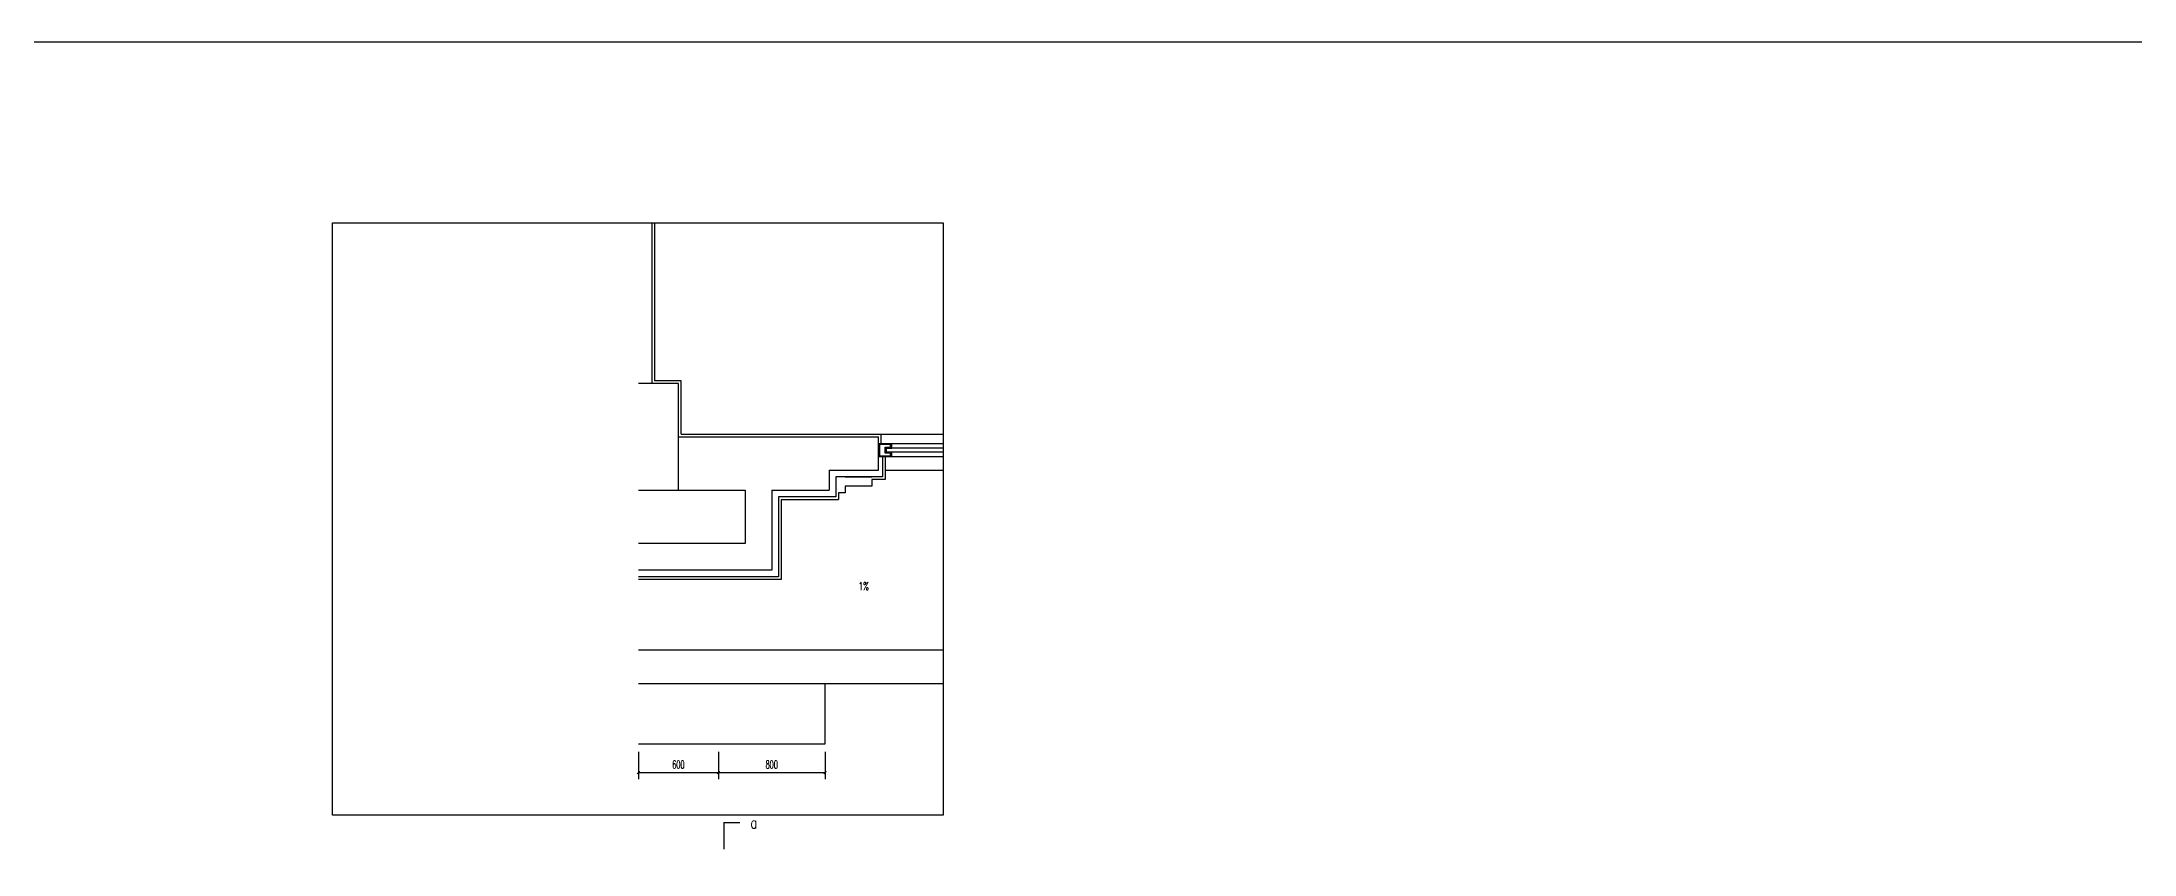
# Model space of a CAD drawing. Extents: x 0 to 125661, y -104936 to 8656.
# Drawn here: x 85262 to 100951, y -69360 to -63270 of the extents above; entities that cross this region are included whole.
import ezdxf

# ---------------------------------------------------------------- set-up
doc = ezdxf.new("R2010")
doc.units = 0
doc.header["$LTSCALE"] = 800
doc.header["$MEASUREMENT"] = 0
doc.layers.get('0').update_dxf_attribs({"linetype": 'CONTINUOUS'})
doc.layers.get('Defpoints').update_dxf_attribs({"color": 1, "linetype": 'CONTINUOUS'})
for name, color, linetype in [('A-墙线', 9, 'CONTINUOUS'), ('A-外包装修', 227, 'CONTINUOUS'), ('A-外窗', 145, 'CONTINUOUS'), ('COLUMN', 2, 'CONTINUOUS'), ('DIM_SYMB', 3, 'CONTINUOUS'), ('PUB_HATCH', 8, 'CONTINUOUS'), ('PUB_TEXT', 7, 'CONTINUOUS'), ('WINDOW', 145, 'CONTINUOUS'), ('屋面排水', 4, 'CONTINUOUS'), ('看线1', 7, 'CONTINUOUS'), ('装饰尺寸', 201, 'CONTINUOUS'), ('门窗', 4, 'CONTINUOUS'), ('面层', 123, 'CONTINUOUS')]:
    doc.layers.add(name, color=color, linetype=linetype)
doc.styles.add('_TCH_DIM', font='SIMPLEX', dxfattribs={"bigfont": 'GBCBIG'})
doc.styles.add('_TCH_LABEL', font='COMPLEX', dxfattribs={"bigfont": 'GBCBIG'})
doc.styles.add('DIM_FONT', font='SIMPLEX.shx', dxfattribs={"width": 0.6})
doc.dimstyles.new('DIMN20', dxfattribs={"dimscale": 0.2, "dimtxt": 300, "dimasz": 100, "dimexe": 250, "dimexo": 300, "dimgap": 150, "dimtad": 1, "dimdec": 0, "dimzin": 0, "dimdsep": 46, "dimtxsty": 'DIM_FONT', "dimblk": 'ARCHTICK', "dimcen": 0.09, "dimclrt": 7, "dimazin": 2, "dimtfac": 1, "dimtdec": 0, "dimtix": 1, "dimtmove": 2, "dimatfit": 3, "dimfxl": 0, "dimtolj": 1, "dimtzin": 0, "dimarcsym": 0})

# ---------------------------------------------------------------- blocks, each defined once
blk = doc.blocks.new('_ArchTick')
at = {"color": 0, "linetype": 'ByBlock', "const_width": 0.4}
blk.add_lwpolyline([(-0.5, -0.5), (0.5, 0.5)], dxfattribs=at)
blk = doc.blocks.new('*D897')
at = {"layer": 'Defpoints', "color": 0}
for p in [(90335, -68532), (91135, -68532), (91135, -68749)]:
    blk.add_point(p, dxfattribs=at)
at = {"layer": '装饰尺寸', "color": 0, "lineweight": -2}
for p, q in [((90335, -68592), (90335, -68799)), ((91135, -68592), (91135, -68799)), ((90335, -68749), (91135, -68749))]:
    blk.add_line(p, q, dxfattribs=at)
at = {"layer": '装饰尺寸', "color": 0, "lineweight": -2, "xscale": 20, "yscale": 20, "zscale": 20, "rotation": 180}
blk.add_blockref('_ArchTick', (90335, -68749), dxfattribs=at)
at = {"layer": '装饰尺寸', "color": 0, "lineweight": -2, "xscale": 20, "yscale": 20, "zscale": 20}
blk.add_blockref('_ArchTick', (91135, -68749), dxfattribs=at)
at = {"layer": '装饰尺寸', "color": 7, "insert": (90735, -68689), "char_height": 60, "attachment_point": 5, "style": 'DIM_FONT'}
blk.add_mtext('\\A1;800', dxfattribs=at)
blk = doc.blocks.new('*D898')
at = {"layer": 'Defpoints', "color": 0}
for p in [(89735, -68532), (90335, -68532), (90335, -68749)]:
    blk.add_point(p, dxfattribs=at)
at = {"layer": '装饰尺寸', "color": 0, "lineweight": -2}
for p, q in [((89735, -68592), (89735, -68799)), ((90335, -68592), (90335, -68799)), ((89735, -68749), (90335, -68749))]:
    blk.add_line(p, q, dxfattribs=at)
at = {"layer": '装饰尺寸', "color": 0, "lineweight": -2, "xscale": 20, "yscale": 20, "zscale": 20, "rotation": 180}
blk.add_blockref('_ArchTick', (89735, -68749), dxfattribs=at)
at = {"layer": '装饰尺寸', "color": 0, "lineweight": -2, "xscale": 20, "yscale": 20, "zscale": 20}
blk.add_blockref('_ArchTick', (90335, -68749), dxfattribs=at)
at = {"layer": '装饰尺寸', "color": 7, "insert": (90035, -68689), "char_height": 60, "attachment_point": 5, "style": 'DIM_FONT'}
blk.add_mtext('\\A1;600', dxfattribs=at)

msp = doc.modelspace()

# ---------------------------------------------------------------- linework, layer by layer
at = {"layer": 'A-墙线'}
for p, q in [((89834.8, -64626.3), (89834.8, -65831.9)), ((90034.8, -66231.9), (91534.8, -66231.9)), ((91534.8, -66481.9), (91534.8, -66231.9)), ((91534.8, -66481.9), (91534.8, -66231.9)), ((91164.8, -66481.9), (91534.8, -66481.9)), ((91164.8, -66481.9), (91164.8, -66631.9)), ((90034.8, -66631.9), (90534.8, -66631.9)), ((90534.8, -66631.9), (90534.8, -67031.9)), ((90734.8, -66631.9), (91164.8, -66631.9)), ((90734.8, -66631.9), (90734.8, -67231.9)), ((91284.8, -66531.9), (91484.8, -66531.9)), ((90534.8, -67031.9), (89734.8, -67031.9)), ((90734.8, -67231.9), (89734.8, -67231.9))]:
    msp.add_line(p, q, dxfattribs=at)
at = {"layer": 'A-外包装修'}
for p, q in [((92020.8, -67832.1), (89734.8, -67832.1)), ((92020.8, -68082.1), (89734.8, -68082.1))]:
    msp.add_line(p, q, dxfattribs=at)
msp.add_lwpolyline([(89734.8, -68532.2), (91135.2, -68532.2), (91135.2, -68082.1)], dxfattribs=at)
at = {"layer": 'A-外窗'}
for p, q in [((91554.8, -66211.9), (92020.8, -66211.9)), ((91584.8, -66481.9), (92020.8, -66481.9))]:
    msp.add_line(p, q, dxfattribs=at)
at = {"layer": 'COLUMN'}
for p, q in [((90034.8, -65831.9), (89734.8, -65831.9)), ((90034.8, -66631.9), (90034.8, -65831.9)), ((89734.8, -66631.9), (90034.8, -66631.9))]:
    msp.add_line(p, q, dxfattribs=at)
at = {"layer": 'Defpoints', "color": 6}
msp.add_lwpolyline([(87441.1, -64626.3), (92020.8, -64626.3), (92020.8, -69068.9), (87441.1, -69068.9)], close=True, dxfattribs=at)
at = {"layer": 'DIM_SYMB', "const_width": 10}
msp.add_lwpolyline([(90377.9, -69324.3), (90377.9, -69124.3), (90497.9, -69124.3)], dxfattribs=at)
at = {"layer": 'PUB_HATCH', "color": 1}
msp.add_lwpolyline([(62723.1, -63269.7), (110036.2, -63269.7), (110036.2, -104935.6), (62723.1, -104935.6)], close=True, dxfattribs=at)
at = {"layer": 'WINDOW'}
for p, q in [((91534.8, -66281.9), (92020.8, -66281.9)), ((91534.8, -66281.9), (91534.8, -66381.9)), ((91542.8, -66289.9), (91542.8, -66373.9)), ((91626.8, -66289.9), (91542.8, -66289.9)), ((91586.8, -66308.9), (91626.8, -66308.9)), ((91586.8, -66354.9), (91586.8, -66308.9)), ((91626.8, -66354.9), (91586.8, -66354.9)), ((91594.8, -66316.9), (91634.8, -66316.9)), ((91594.8, -66346.9), (91594.8, -66316.9)), ((91634.8, -66346.9), (91594.8, -66346.9)), ((91626.8, -66308.9), (91626.8, -66289.9)), ((91626.8, -66373.9), (91626.8, -66354.9)), ((91634.8, -66316.9), (91634.8, -66281.9)), ((91634.8, -66381.9), (91634.8, -66346.9)), ((92020.8, -66381.9), (91534.8, -66381.9)), ((91542.8, -66373.9), (91626.8, -66373.9))]:
    msp.add_line(p, q, dxfattribs=at)
at = {"layer": '屋面排水'}
msp.add_lwpolyline([(91279.9, -67408.3, 0, 0, 0), (91580.6, -67408.3, 16, 0, 0), (91640.6, -67408.3, 0, 0, 0)], format="xyseb", dxfattribs=at)
at = {"layer": '看线1'}
for p, q in [((90804.8, -66701.9), (90804.8, -67301.9)), ((90804.8, -66701.9), (91234.8, -66701.9)), ((90804.8, -67301.9), (89734.8, -67301.9))]:
    msp.add_line(p, q, dxfattribs=at)
msp.add_lwpolyline([(91584.8, -66381.9), (91584.8, -66551.9), (91484.8, -66551.9), (91484.8, -66601.9), (91284.8, -66601.9), (91284.8, -66651.9), (91234.8, -66651.9), (91234.8, -66701.9)], dxfattribs=at)
at = {"layer": '门窗'}
for p, q in [((92020.8, -66316.9), (91634.8, -66316.9)), ((92020.8, -66346.9), (91634.8, -66346.9))]:
    msp.add_line(p, q, dxfattribs=at)
at = {"layer": '面层'}
for p, q in [((89854.8, -64626.3), (89854.8, -65811.9)), ((90054.8, -65811.9), (89854.8, -65811.9)), ((90054.8, -66211.9), (90054.8, -65811.9)), ((90054.8, -66211.9), (91554.8, -66211.9)), ((91554.8, -66281.9), (91554.8, -66211.9)), ((90784.8, -67281.9), (89734.8, -67281.9))]:
    msp.add_line(p, q, dxfattribs=at)
msp.add_lwpolyline([(91564.8, -66381.9), (91564.8, -66531.9), (91214.8, -66531.9), (91214.8, -66681.9), (90784.8, -66681.9), (90784.8, -67281.9)], dxfattribs=at)

# ---------------------------------------------------------------- texts
at = {"layer": 'PUB_TEXT', "width": 0.705882}
for s, height, style, p in [('1%', 59.5, '_TCH_DIM', (91384.8, -67381.2)), ('a', 85, '_TCH_LABEL', (90576.4, -69166.8))]:
    msp.add_text(s, height=height, dxfattribs=dict(at, style=style)).set_placement(p)

# ---------------------------------------------------------------- dimensions: what is measured, and where the dimension line sits
at = {"layer": '装饰尺寸'}
for p1, p2, picture, middle in [((89734.8, -68532.2), (90334.8, -68532.2), '*D898', (90034.8, -68689.1)), ((90334.8, -68532.2), (91135.2, -68532.2), '*D897', (90735, -68689.1))]:
    dim = msp.add_aligned_dim(p1=p1, p2=p2, distance=-216.8, dimstyle='DIMN20', dxfattribs=at)
    dim.commit()
    dim.dimension.update_dxf_attribs({"geometry": picture, "text_midpoint": middle})

doc.saveas('drawing.dxf')
